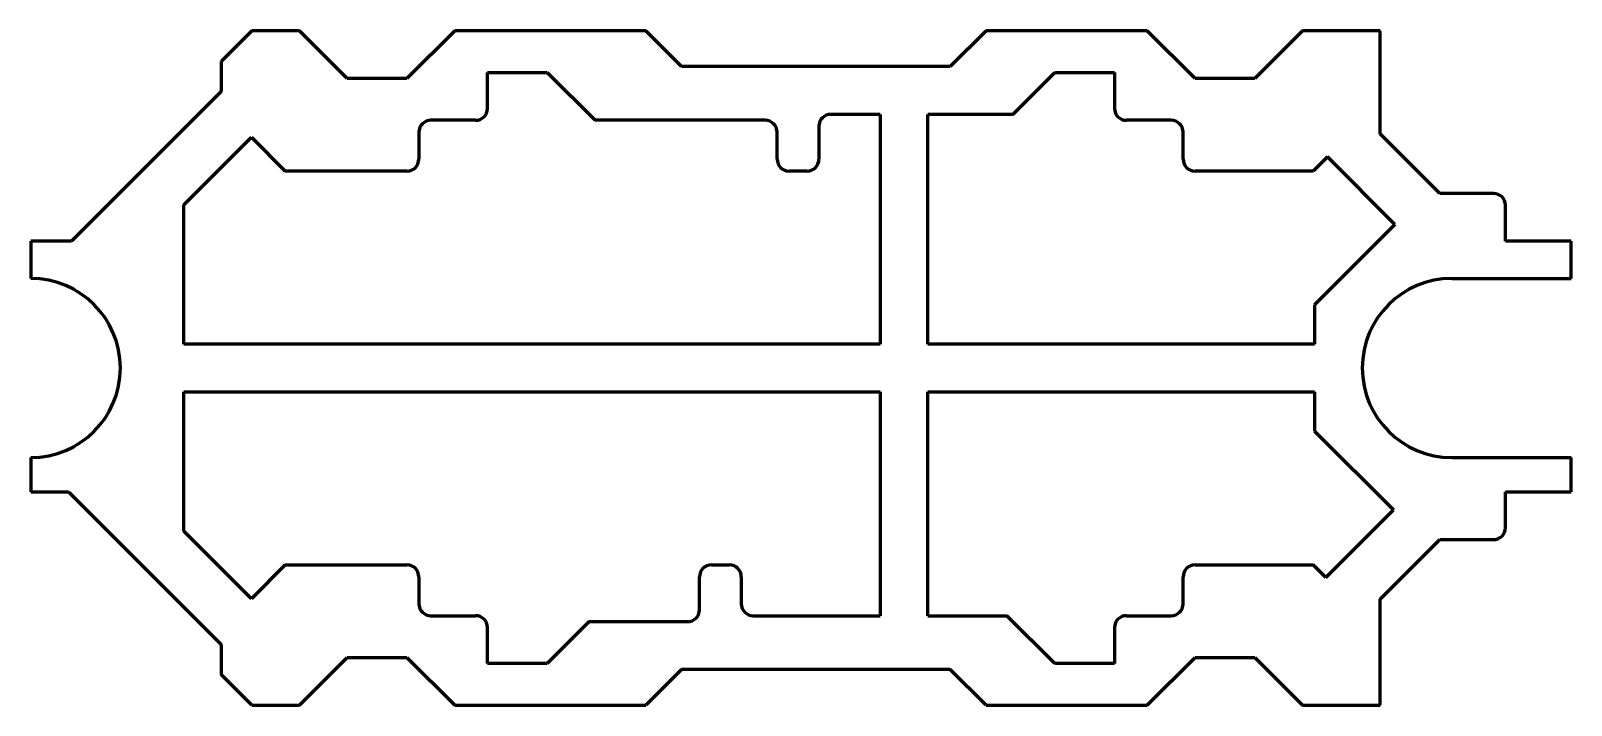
# Model space of a CAD drawing. Header units: millimetres. Extents: x 0 to 258, y 0 to 113.
import ezdxf

# ---------------------------------------------------------------- set-up
doc = ezdxf.new("R2010")
doc.units = ezdxf.units.MM
doc.linetypes.add('K5LT_BASIC', pattern=[0])

msp = doc.modelspace()

# ---------------------------------------------------------------- linework, layer by layer
at = {"color": 5, "linetype": 'K5LT_BASIC', "lineweight": 60, "true_color": 0x0000ff}
for p, q in [((37, 113), (31.88, 107.88)), ((45, 113), (37, 113)), ((53, 105), (45, 113)), ((71, 113), (63, 105)), ((103, 113), (71, 113)), ((109, 107), (103, 113)), ((160, 113), (154, 107)), ((187, 113), (160, 113)), ((195, 105), (187, 113)), ((213, 113), (205, 105)), ((226, 113), (213, 113)), ((226, 95.75), (226, 113)), ((31.88, 107.88), (31.88, 102.81)), ((76.5, 100), (76.5, 106)), ((76.5, 106), (86.5, 106)), ((86.5, 106), (94.5, 98)), ((154, 107), (109, 107)), ((164.5, 99), (171.5, 106)), ((171.5, 106), (181.5, 106)), ((181.5, 106), (181.5, 100)), ((63, 105), (53, 105)), ((205, 105), (195, 105)), ((31.88, 102.81), (6.81, 77.75)), ((142.25, 99), (134, 99)), ((142.25, 99), (142.25, 60.5)), ((164.5, 99), (150.25, 99)), ((150.25, 60.5), (150.25, 99)), ((65, 96), (65, 91.5)), ((74.5, 98), (67, 98)), ((123, 98), (94.5, 98)), ((125, 91.5), (125, 96)), ((132, 97), (132, 91.5)), ((191, 98), (183.5, 98)), ((193, 91.5), (193, 96)), ((236, 85.75), (226, 95.75)), ((25.64, 83.84), (36.95, 95.16)), ((36.95, 95.16), (42.61, 89.5)), ((217.17, 91.86), (214.81, 89.5)), ((228.48, 80.54), (217.17, 91.86)), ((63, 89.5), (42.61, 89.5)), ((130, 89.5), (127, 89.5)), ((214.81, 89.5), (195, 89.5)), ((245, 85.75), (236, 85.75)), ((25.64, 60.5), (25.64, 83.84)), ((247, 77.75), (247, 83.75)), ((228.48, 80.54), (215, 67.06)), ((6.81, 77.75), (0, 77.75)), ((0, 77.75), (0, 71.5)), ((258, 77.75), (247, 77.75)), ((258, 71.5), (258, 77.75)), ((238, 71.5), (258, 71.5)), ((215, 67.06), (215, 60.5)), ((142.25, 60.5), (25.64, 60.5)), ((215, 60.5), (150.25, 60.5)), ((25.64, 29.16), (25.64, 52.5)), ((25.64, 52.5), (142.25, 52.5)), ((142.25, 52.5), (142.25, 15)), ((150.25, 15), (150.25, 52.5)), ((150.25, 52.5), (215, 52.5)), ((215, 52.5), (215, 45.94)), ((215, 45.94), (228.23, 32.71)), ((0, 41.5), (0, 35.75)), ((238, 41.5), (258, 41.5)), ((258, 35.75), (258, 41.5)), ((0, 35.75), (6.31, 35.75)), ((6.31, 35.75), (31.88, 10.19)), ((247, 35.75), (258, 35.75)), ((247, 29.75), (247, 35.75)), ((216.92, 21.39), (228.23, 32.71)), ((36.95, 17.84), (25.64, 29.16)), ((226, 17.75), (236, 27.75)), ((236, 27.75), (245, 27.75)), ((42.61, 23.5), (36.95, 17.84)), ((42.61, 23.5), (63, 23.5)), ((114, 23.5), (117, 23.5)), ((195, 23.5), (214.81, 23.5)), ((216.92, 21.39), (214.81, 23.5)), ((65, 21.5), (65, 17)), ((112, 16), (112, 21.5)), ((119, 21.5), (119, 17)), ((193, 17), (193, 21.5)), ((226, 0), (226, 17.75)), ((67, 15), (74.5, 15)), ((76.5, 7), (76.5, 13)), ((93.5, 14), (86.5, 7)), ((93.5, 14), (110, 14)), ((121, 15), (142.25, 15)), ((150.25, 15), (163.5, 15)), ((171.5, 7), (163.5, 15)), ((181.5, 13), (181.5, 7)), ((183.5, 15), (191, 15)), ((31.88, 10.19), (31.88, 5.12)), ((45, 0), (53, 8)), ((53, 8), (63, 8)), ((63, 8), (71, 0)), ((187, 0), (195, 8)), ((195, 8), (205, 8)), ((205, 8), (213, 0)), ((86.5, 7), (76.5, 7)), ((109, 6), (103, 0)), ((154, 6), (109, 6)), ((160, 0), (154, 6)), ((181.5, 7), (171.5, 7)), ((37, 0), (31.88, 5.12)), ((71, 0), (103, 0)), ((160, 0), (187, 0)), ((213, 0), (226, 0)), ((37, 0), (45, 0))]:
    msp.add_line(p, q, dxfattribs=at)
for centre, radius, start, end in [((74.5, 100), 2, 270, 0), ((134, 97), 2, 90, 180), ((183.5, 100), 2, 180, 270), ((67, 96), 2, 90, 180), ((123, 96), 2, 0, 90), ((191, 96), 2, 0, 90), ((63, 91.5), 2, 270, 0), ((127, 91.5), 2, 180, 270), ((130, 91.5), 2, 270, 0), ((195, 91.5), 2, 180, 270), ((245, 83.75), 2, 0, 90), ((0, 56.5), 15, 270, 90), ((238, 56.5), 15, 90, 270), ((245, 29.75), 2, 270, 0), ((63, 21.5), 2, 0, 90), ((114, 21.5), 2, 90, 180), ((117, 21.5), 2, 0, 90), ((195, 21.5), 2, 90, 180), ((67, 17), 2, 180, 270), ((110, 16), 2, 270, 0), ((121, 17), 2, 180, 270), ((191, 17), 2, 270, 0), ((74.5, 13), 2, 0, 90), ((183.5, 13), 2, 90, 180)]:
    msp.add_arc(centre, radius, start, end, dxfattribs=at)

doc.saveas('drawing.dxf')
